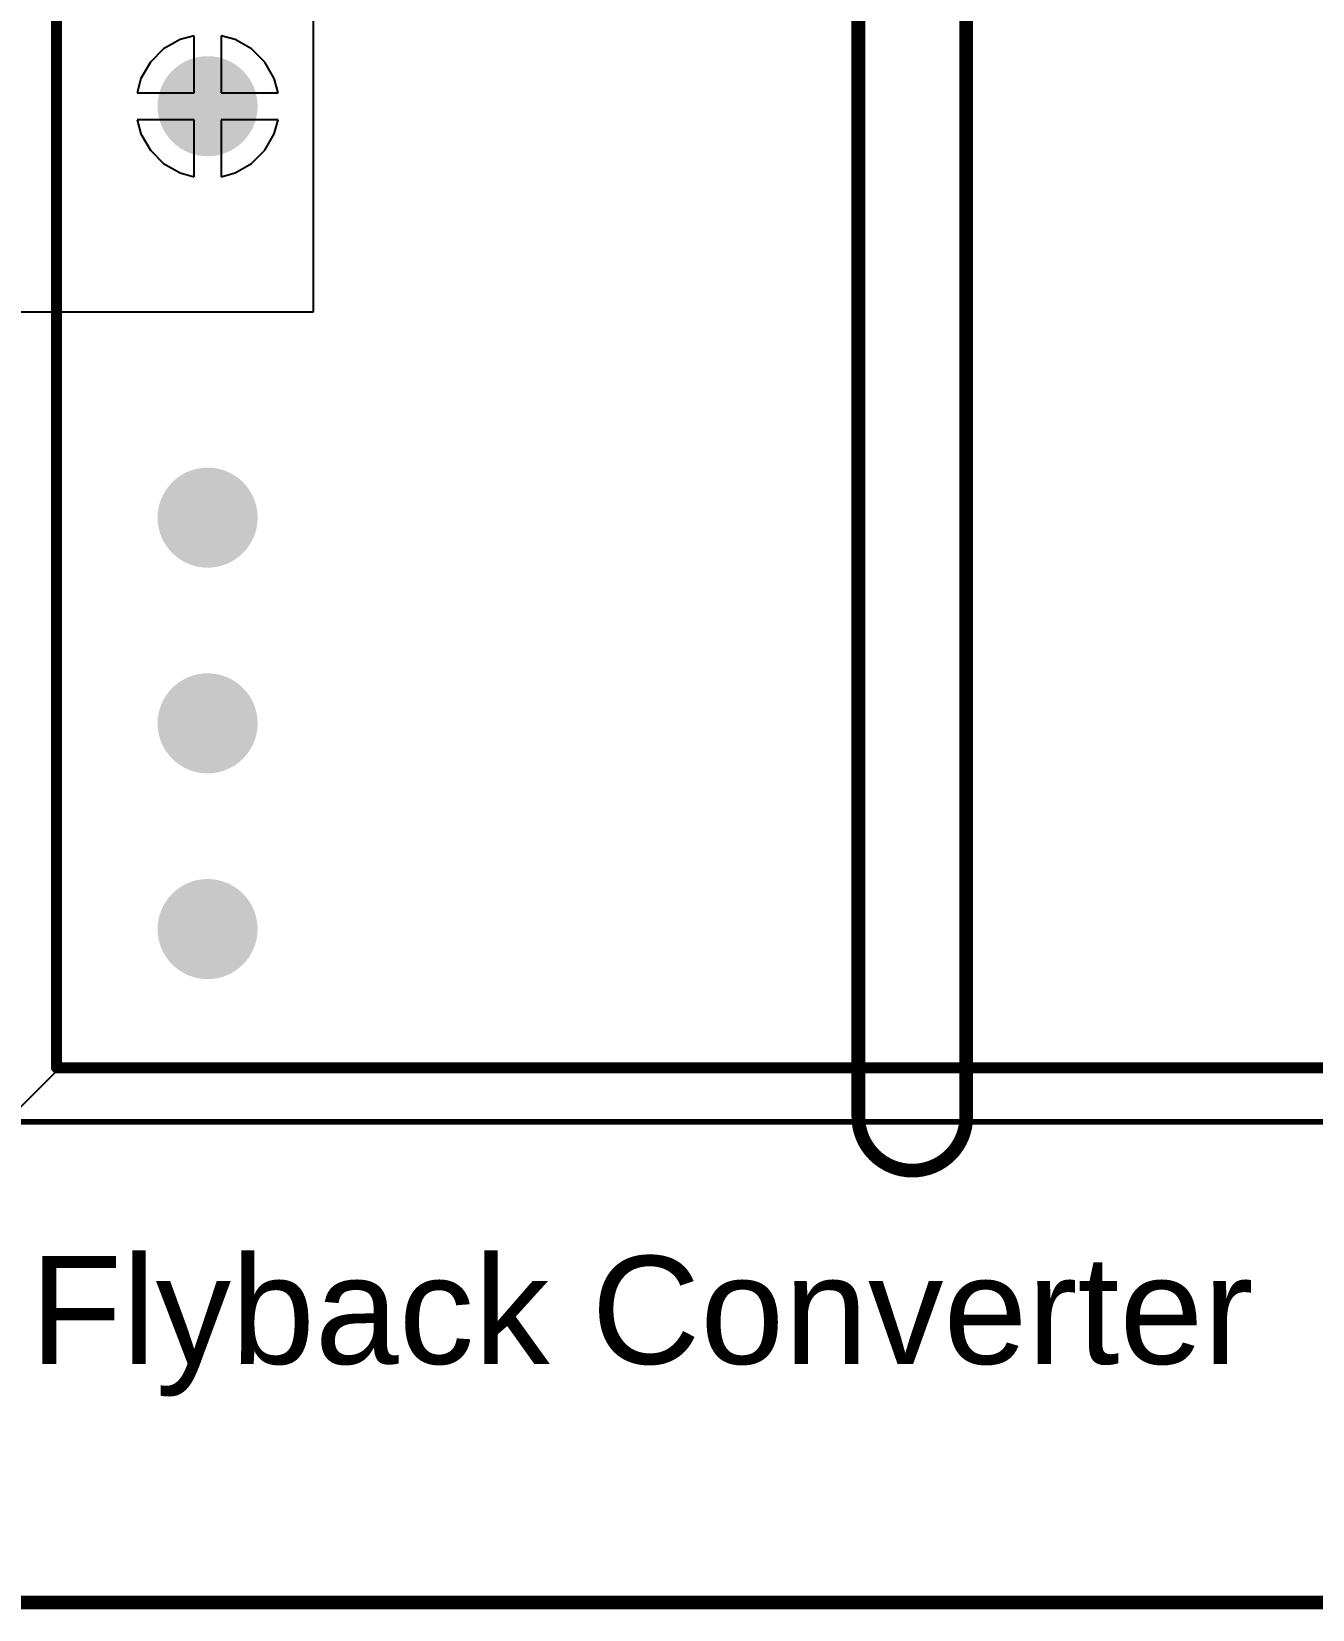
# Model space of a CAD drawing. Header units: inches. Extents: x -6 to 108, y -5 to 42.
# Drawn here: x 43.98 to 67.71, y -4.73 to 24.5 of the extents above; entities that cross this region are included whole.
import ezdxf

# ---------------------------------------------------------------- set-up
doc = ezdxf.new("R2010")
doc.units = ezdxf.units.IN
for name, color, linetype in [('Bottom Assembly', 76, 'Continuous'), ('Bottom Layer', 5, 'Continuous'), ('Bottom Solder', 6, 'Continuous'), ('Keep-Out Layer', 6, 'Continuous'), ('Mechanical 7', 56, 'Continuous'), ('Multi-Layer', 9, 'Continuous'), ('Pad Holes', 156, 'Continuous'), ('Top Layer', 1, 'Continuous'), ('Top Overlay', 2, 'Continuous'), ('Top Solder', 216, 'Continuous')]:
    doc.layers.add(name, color=color, linetype=linetype)
doc.styles.add('Arial', font='', dxfattribs={"height": 0.2})
doc.styles.get('Arial').set_extended_font_data('Arial')

# ---------------------------------------------------------------- blocks, each defined once
blk = doc.blocks.new('11328_T078_19')
at = {"layer": 'Bottom Layer'}
h = blk.add_hatch(color=5, dxfattribs=at)
edge = h.paths.add_edge_path()
edge.add_arc((0, -7.62), 0.825, 0, 360)
h = blk.add_hatch(color=5, dxfattribs=at)
edge = h.paths.add_edge_path()
edge.add_arc((0, -15.24), 0.825, 0, 360)
h = blk.add_hatch(color=5, dxfattribs=at)
edge = h.paths.add_edge_path()
edge.add_arc((0, -19.05), 0.825, 0, 360)
h = blk.add_hatch(color=5, dxfattribs=at)
edge = h.paths.add_edge_path()
edge.add_arc((0, -22.86), 0.825, 0, 360)
at = {"layer": 'Bottom Solder'}
h = blk.add_hatch(color=6, dxfattribs=at)
edge = h.paths.add_edge_path()
edge.add_arc((0, -7.62), 0.927, 0, 360)
h = blk.add_hatch(color=6, dxfattribs=at)
edge = h.paths.add_edge_path()
edge.add_arc((0, -15.24), 0.927, 0, 360)
h = blk.add_hatch(color=6, dxfattribs=at)
edge = h.paths.add_edge_path()
edge.add_arc((0, -19.05), 0.927, 0, 360)
h = blk.add_hatch(color=6, dxfattribs=at)
edge = h.paths.add_edge_path()
edge.add_arc((0, -22.86), 0.927, 0, 360)
at = {"layer": 'Pad Holes'}
h = blk.add_hatch(color=7, dxfattribs=at)
edge = h.paths.add_edge_path()
edge.add_arc((0, -7.62), 0.55, 0, 360)
h = blk.add_hatch(color=7, dxfattribs=at)
edge = h.paths.add_edge_path()
edge.add_arc((0, -15.24), 0.55, 0, 360)
h = blk.add_hatch(color=7, dxfattribs=at)
edge = h.paths.add_edge_path()
edge.add_arc((0, -19.05), 0.55, 0, 360)
h = blk.add_hatch(color=7, dxfattribs=at)
edge = h.paths.add_edge_path()
edge.add_arc((0, -22.86), 0.55, 0, 360)
at = {"layer": 'Top Layer'}
h = blk.add_hatch(color=1, dxfattribs=at)
edge = h.paths.add_edge_path()
edge.add_arc((0, -7.62), 0.825, 0, 360)
h = blk.add_hatch(color=1, dxfattribs=at)
edge = h.paths.add_edge_path()
edge.add_arc((0, -15.24), 0.825, 0, 360)
h = blk.add_hatch(color=1, dxfattribs=at)
edge = h.paths.add_edge_path()
edge.add_arc((0, -19.05), 0.825, 0, 360)
h = blk.add_hatch(color=1, dxfattribs=at)
edge = h.paths.add_edge_path()
edge.add_arc((0, -22.86), 0.825, 0, 360)
at = {"layer": 'Top Solder'}
h = blk.add_hatch(color=216, dxfattribs=at)
edge = h.paths.add_edge_path()
edge.add_arc((0, -7.62), 0.927, 0, 360)
h = blk.add_hatch(color=216, dxfattribs=at)
edge = h.paths.add_edge_path()
edge.add_arc((0, -15.24), 0.927, 0, 360)
h = blk.add_hatch(color=216, dxfattribs=at)
edge = h.paths.add_edge_path()
edge.add_arc((0, -19.05), 0.927, 0, 360)
h = blk.add_hatch(color=216, dxfattribs=at)
edge = h.paths.add_edge_path()
edge.add_arc((0, -22.86), 0.927, 0, 360)
at = {"layer": 'Bottom Assembly'}
for points in [[(-2.8, -25.43, 0.1, 0.1, 0), (-2.8, 2.57, 0.1, 0.1, 0)], [(-2.8, -25.43, 0.1, 0.1, 0), (28.2, -25.43, 0.1, 0.1, 0)], [(-3.8, -26.43, 0.1, 0.1, 0), (29.2, -26.43, 0.1, 0.1, 0)]]:
    blk.add_lwpolyline(points, format="xyseb", dxfattribs=at)
blk.add_lwpolyline([(-2.825, -25.43, 0.05, 0.05, 1), (-2.775, -25.43, 0.05, 0.05, 1)], format="xyseb", close=True, dxfattribs=at)
blk.add_lwpolyline([(-2.825, -25.43, 0.05, 0.05, 1), (-2.775, -25.43, 0.05, 0.05, 1)], format="xyseb", close=True, dxfattribs=at)
at = {"layer": 'Mechanical 7'}
for points in [[(-2.8, -25.43, 0.2, 0.2, 0), (-2.8, 2.57, 0.2, 0.2, 0)], [(-2.8, -25.43, 0.2, 0.2, 0), (28.2, -25.43, 0.2, 0.2, 0)]]:
    blk.add_lwpolyline(points, format="xyseb", dxfattribs=at)
blk.add_lwpolyline([(-2.85, -25.43, 0.0999, 0.0999, 1), (-2.75, -25.43, 0.0999, 0.0999, 1)], format="xyseb", close=True, dxfattribs=at)
blk.add_lwpolyline([(-2.85, -25.43, 0.0999, 0.0999, 1), (-2.75, -25.43, 0.0999, 0.0999, 1)], format="xyseb", close=True, dxfattribs=at)

msp = doc.modelspace()

# ---------------------------------------------------------------- linework, layer by layer
at = {"layer": 'Bottom Layer'}
for p, q in [((44.5, 33.2), (44.5, 5.3)), ((44.5, 5.3), (35.5, -3.7))]:
    msp.add_line(p, q, dxfattribs=at)
at = {"layer": 'Keep-Out Layer'}
for points in [[(59.3, 4.4, 0.254, 0.254, 0), (59.3, 34.5, 0.254, 0.254, 0)], [(61.3, 4.4, 0.254, 0.254, 0), (61.3, 34.5, 0.254, 0.254, 0)], [(61.3, 4.4, 0.254, 0.254, -1), (59.3, 4.4, 0.254, 0.254, 0)], [(-5.8, -4.6, 0.254, 0.254, 0), (107.8, -4.6, 0.254, 0.254, 0)]]:
    msp.add_lwpolyline(points, format="xyseb", dxfattribs=at)
for points in [[(59.236, 4.4, 0.127, 0.127, 1), (59.363, 4.4, 0.127, 0.127, 1)], [(59.236, 4.4, 0.127, 0.127, 1), (59.363, 4.4, 0.127, 0.127, 1)], [(61.236, 4.4, 0.127, 0.127, 1), (61.363, 4.4, 0.127, 0.127, 1)], [(61.236, 4.4, 0.127, 0.127, 1), (61.363, 4.4, 0.127, 0.127, 1)]]:
    msp.add_lwpolyline(points, format="xyseb", close=True, dxfattribs=at)
at = {"layer": 'Multi-Layer'}
for p, q in [((59.3, 34.5), (59.3, 4.4)), ((61.3, 4.4), (61.3, 34.5)), ((59.3, 4.4), (59.3, 4.268)), ((61.3, 4.268), (61.3, 4.4)), ((61.3, 4.4), (61.3, 4.4)), ((59.3, 4.268), (59.368, 4.014)), ((61.232, 4.014), (61.3, 4.268)), ((59.368, 4.014), (59.5, 3.786)), ((61.1, 3.786), (61.232, 4.014)), ((59.5, 3.786), (59.686, 3.6)), ((59.686, 3.6), (59.914, 3.468)), ((60.686, 3.468), (60.914, 3.6)), ((60.914, 3.6), (61.1, 3.786)), ((59.914, 3.468), (60.168, 3.4)), ((60.168, 3.4), (60.432, 3.4)), ((60.432, 3.4), (60.686, 3.468))]:
    msp.add_line(p, q, dxfattribs=at)
at = {"layer": 'Top Layer'}
for p, q in [((49.2, 24.7), (49.2, 19.3)), ((46.733, 24.349), (46.43, 24.174)), ((46.994, 24.419), (46.733, 24.349)), ((46.994, 23.364), (46.994, 24.419)), ((47.755, 24.349), (47.494, 24.419)), ((47.494, 24.419), (47.494, 23.364)), ((48.058, 24.174), (47.755, 24.349)), ((46.43, 24.174), (46.184, 23.928)), ((48.304, 23.928), (48.058, 24.174)), ((46.184, 23.928), (46.009, 23.625)), ((48.479, 23.625), (48.304, 23.928)), ((46.009, 23.625), (45.939, 23.364)), ((48.549, 23.364), (48.479, 23.625)), ((45.939, 23.364), (46.994, 23.364)), ((47.494, 23.364), (48.549, 23.364)), ((46.994, 22.864), (45.939, 22.864)), ((45.939, 22.864), (46.009, 22.603)), ((46.994, 21.809), (46.994, 22.864)), ((48.549, 22.864), (47.494, 22.864)), ((47.494, 22.864), (47.494, 21.809)), ((48.479, 22.603), (48.549, 22.864)), ((46.009, 22.603), (46.184, 22.3)), ((48.304, 22.3), (48.479, 22.603)), ((46.184, 22.3), (46.43, 22.054)), ((48.058, 22.054), (48.304, 22.3)), ((46.43, 22.054), (46.733, 21.879)), ((47.755, 21.879), (48.058, 22.054)), ((46.733, 21.879), (46.994, 21.809)), ((47.494, 21.809), (47.755, 21.879)), ((49.2, 19.3), (40.012, 19.3))]:
    msp.add_line(p, q, dxfattribs=at)

# ---------------------------------------------------------------- block references
msp.add_blockref('11328_T078_19', (47.244, 30.734))

# ---------------------------------------------------------------- texts
at = {"layer": 'Top Overlay', "style": 'Arial'}
msp.add_text('Flyback Converter', height=2, rotation=360, dxfattribs=at).set_placement((43.954, -0.18))

doc.saveas('drawing.dxf')
